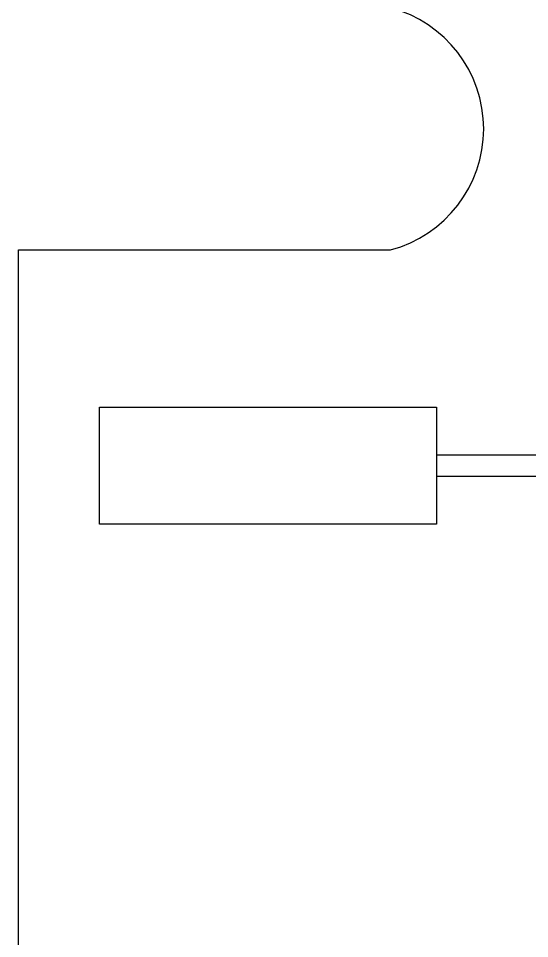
# Model space of a CAD drawing. Extents: x 0 to 3.78, y -0.8 to 2.03.
# Drawn here: x -0.0001 to 0.1372, y 0.3611 to 0.6084 of the extents above; entities that cross this region are included whole.
import ezdxf

# ---------------------------------------------------------------- set-up
doc = ezdxf.new("R2010")
doc.units = 0
doc.header["$MEASUREMENT"] = 0
doc.layers.add('BLACK', color=7, linetype='CONTINUOUS')

msp = doc.modelspace()

# ---------------------------------------------------------------- linework, layer by layer
at = {"layer": 'BLACK', "linetype": 'CONTINUOUS'}
for p, q in [((-9.45275590551e-05, 0.5461732283464567), (0.0999054724409449, 0.5461732283464567)), ((-9.45275590551e-05, 0.2261732283464567), (-9.45275590551e-05, 0.5461732283464567)), ((0.0216535433070866, 0.4724409448818898), (0.0216535433070866, 0.5039370078740157)), ((0.0216535433070866, 0.5039370078740157), (0.1122047244094488, 0.5039370078740157)), ((0.0216535433070866, 0.4724409448818898), (0.0216535433070866, 0.5039370078740157)), ((0.0216535433070866, 0.5039370078740157), (0.1122047244094488, 0.5039370078740157)), ((0.1122047244094488, 0.5039370078740157), (0.1122047244094488, 0.4911417322834646)), ((0.1122047244094488, 0.5039370078740157), (0.1122047244094488, 0.4724409448818898)), ((0.1122047244094488, 0.4911417322834646), (0.2038870866141732, 0.4911417322834646)), ((0.2038870866141732, 0.4852362204724409), (0.1122047244094488, 0.4852362204724409)), ((0.1122047244094488, 0.4852362204724409), (0.1122047244094488, 0.4724409448818898)), ((0.1122047244094488, 0.4724409448818898), (0.0216535433070866, 0.4724409448818898)), ((0.1122047244094488, 0.4724409448818898), (0.0216535433070866, 0.4724409448818898))]:
    msp.add_line(p, q, dxfattribs=at)
at = {"layer": 'BLACK'}
msp.add_arc((0.0912804724409449, 0.5786732283464566), 0.033625, -75.13718406, 75.13718406, dxfattribs=at)

doc.saveas('drawing.dxf')
